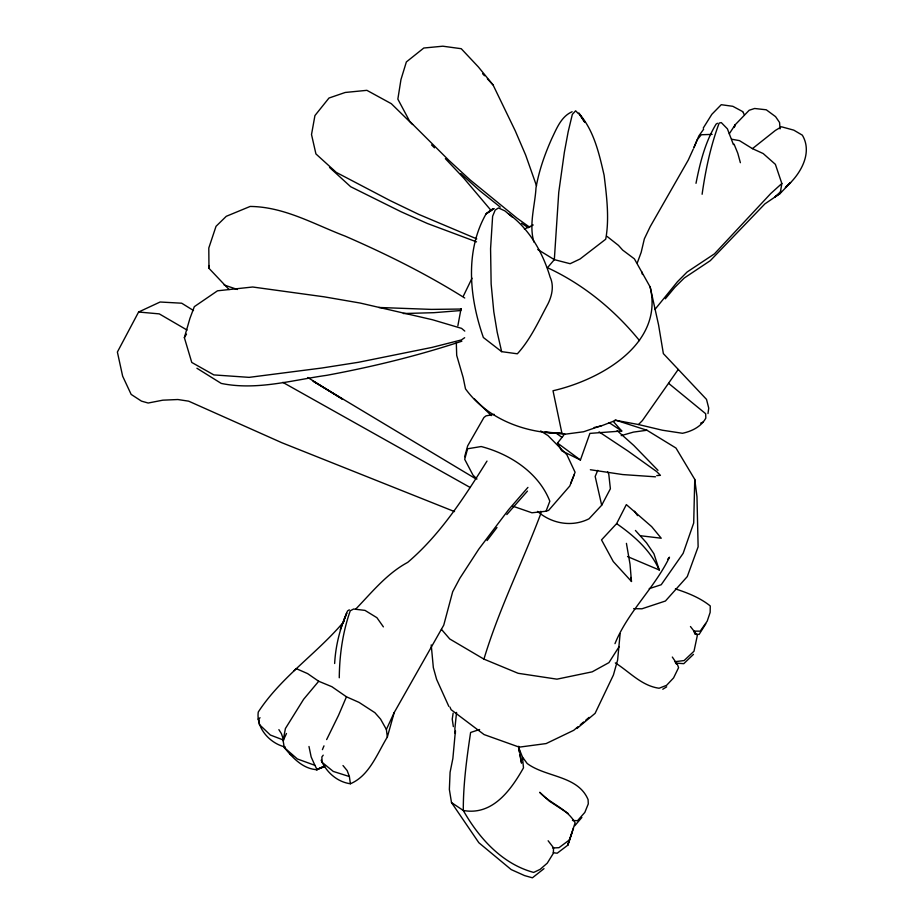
<?xml version="1.0" encoding="UTF-8"?>
<svg xmlns="http://www.w3.org/2000/svg" width="924" height="924" viewBox="0 0 924 924"><rect width="100%" height="100%" fill="white"/><g stroke="black" fill="none" stroke-linecap="round" stroke-linejoin="round"><path stroke-width="1.39" d="M537.768 249.503L554.331 259.644L570.12 263.71L580.018 259.02L605.705 239.224C609.54 218.572 606.652 196.2 604.111 175.237C599.179 153.823 594.063 130.758 579.256 113.802M615.084 419.958L646.95 430.249L675.987 448.048L694.756 479.383L693.705 522.984L683.136 553.372L661.203 584.742L649.226 588.646M455.44 730.722L455.359 733.448L454.851 728.909L456.548 712.427M285.285 747.008C270.143 743.589 256.052 728.308 258.258 712.058C281.162 676.818 317.255 653.407 344.04 621.425M576.876 728.528L595.102 713.351L613.421 674.994L617.613 660.071L620.12 633.772M540.84 511.272L540.609 514.148C522.326 562.751 498.879 609.263 483.933 659.124L518.133 673.296L556.953 679.163L592.192 671.84L608.939 662.624L619.172 646.581M334.65 663.501C335.608 645.345 340.205 627.581 347.528 610.972L349.295 609.828M229.083 289.57L208.974 268.318L209.228 265.546M702.113 194.271C705.509 170.12 710.637 145.946 719.161 123.065L721.274 122.58L727.407 128.84L733.413 144.606M707.98 413.571L708.743 408.142L706.514 399.399L663.363 353.615L658.581 324.959L650.149 286.971L634.407 258.893L622.661 250.081L618.468 245.403L607.056 236.405M453.13 713.201L452.24 719.149L453.349 726.634M455.359 731.462L452.876 758.431L450.08 772.291L449.364 789.489L451.501 802.575L478.84 842.723L511.191 869.576L524.601 875.606L532.409 877.8L544.005 868.641M731.6 139.212L739.443 140.621L752.448 148.637L763.189 153.557L775.386 164.345L781.843 183.495L780.179 193.463L764.864 203.904L710.325 260.637L684.199 278.043L674.878 287.283L665.315 298.798M457.865 325.768L461.041 308.743M324.844 765.892L317.151 769.715C302.737 768.918 292.943 757.946 284.315 747.608L283.114 740.713L285.412 728.528L303.615 699.295L318.711 681.265L331.889 686.705L346.454 696.8L359.043 702.39L374.901 712.681L380.572 719.103L386.371 729.463L387.341 737.029C377.223 753.603 369.323 775.802 350.381 783.76C337.075 781.923 326.438 772.198 321.125 760.198M696.003 183.31C700.034 162.774 705.116 142.227 716.088 124.139L717.463 123.262M464.645 456.768L467.648 445.899L483.922 417.509L486.036 415.869L494.178 414.345M387.341 737.029L394.19 712.589L443.751 625.144L452.668 591.776L459.84 578.285L478.759 549.179L508.627 509.667L527.927 487.398M464.668 337.699L461.388 339.94L431.97 347.412L358.443 362.289L321.864 368.018L249.11 377.362L213.86 374.913L191.765 362.451L184.361 337.63L189.905 318.48L194.329 306.653L217.51 290.806L252.691 287.006L324.151 296.823L360.117 303.037L432.536 319.762L461.584 328.378L464.784 331.092M553.21 852.76L557.218 853.199L567.752 845.206L575.109 822.799C567.221 808.639 550.427 803.868 539.685 792.295L549.226 801.039L568.41 813.617M573.504 828.1L567.752 845.206L571.656 833.656M734.21 127.477L735.1 124.867L749.179 110.256L754.631 108.489L766.273 109.794L775.571 116.643L779.567 122.488L780.052 128.898M734.234 127.408L735.1 124.867L729.29 133.795M563.79 435.169L557.507 443.07L561.677 450.75L580.422 460.002L589.916 433.391L621.76 431.011L613.224 421.356M637.317 262.82L641.187 252.31L644.351 238.842L650.196 226.646L688.253 160.095L693.208 149.214M512.843 506.179L531.924 512.785L546.026 511.238L549.838 501.212C538.646 472.626 510.013 454.088 481.196 446.535L467.59 448.775L464.691 459.286L472.949 475.052L476.957 479.025M340.251 629.752L346.708 613.247L344.028 619.992M570.686 483.414L575.086 472.256L566.839 454.7L547.944 435.551L540.667 430.954M574.243 474.717L569.785 486.001L548.613 510.383L546.026 511.238M322.418 749.641L323.989 745.864M597.77 470.339L595.171 476.438L601.686 505.232L589.05 518.78C572.014 527.419 551.651 523.735 537.525 511.388M346.454 696.8L338.519 715.361L326.646 739.581M386.371 729.463L394.19 712.589M463.409 295.969L472.037 278.216M283.114 740.713L286.486 733.517M614.98 643.647C627.974 611.619 654.446 588.126 669.496 557.195L667.59 559.355M626.426 543.37L630.018 564.171L631.473 581.473L613.259 561.538L601.524 539.893L616.62 523.631L626.345 504.608L651.686 526.657L661.226 538.218L641.094 535.816M601.686 505.232L610.383 488.784L608.777 474.151L607.576 471.817M193.509 310.533L181.705 303.211L160.106 302.009L138.6 312.023L117.383 352.032L122.649 376.183L131.162 394.409L141.453 401.12L148.163 403.026L162.832 400.173L177.847 399.526L188.646 401.166L281.901 442.746L454.527 511.596M184.361 337.63L186.509 334.118M486.994 461.088C464.229 497.343 440.563 534.395 407.703 562.381C386.902 573.538 372.014 592.203 355.902 608.916M703.222 128.101L711.861 114.299L721.251 104.701L732.824 106.306L742.781 111.654M601.385 425.641L583.656 431.751L565.038 434.211L561.942 433.344L553.014 390.748C599.549 380.099 664.102 344.629 650.149 286.971M705.821 623.769L699.087 634.453L694.802 633.91M678.216 369.473L642.376 420.593L638.472 424.532L615.869 420.339L600.727 426.114L594.097 427.546M703.649 129.198L698.856 135.92L693.762 148.002L697.285 139.651L701.316 134.754L712.127 134.384M654.943 309.448L677.477 281.716L687.086 272.026L714.448 253.857L770.72 193.566L781.843 183.495M638.472 424.532L662.346 430.214L682.49 433.287C691.845 431.254 701.039 426.819 705.821 418.122L705.67 413.721L668.63 383.356M323.227 755.174L321.864 756.975L322.141 762.369L333.275 771.436L349.387 776.541L350.381 783.76M487.075 540.54L496.973 527.512M574.786 825.721L581.877 817.451M506.814 514.576L527.454 491.083M294.155 670.662L296.107 668.572L307.588 673.596L318.711 681.265M693.462 654.365L683.783 663.675L675.548 663.062M785.365 187.468C799.734 175.479 813.27 153.43 802.332 135.17L793.82 130.157L781.473 126.784L775.421 130.4L752.448 148.637M781.08 191.291L774.751 197.089L780.179 193.463L790.574 182.582L786.359 186.452M578.135 726.611L573.746 730.295L546.165 743.566L519.242 747.146L484.095 734.58L451.097 709.69L449.976 707.091M580.318 724.763L583.61 722.002M585.793 720.166L589.085 717.394M569.819 839.627L559.008 847.689L552.529 847.989M258.027 719.184L260.071 717.775M493.843 208.651L486.093 213.871L491.233 209.656L493.843 208.651L486.093 213.871C464.599 251.594 469.577 298.106 483.368 337.503L501.64 351.651L517.359 353.8C530.642 339.258 538.761 320.928 548.036 303.742C552.055 295.53 554.169 285.689 550.092 277.061C542.781 252.506 529.475 229.094 508.5 213.744M662.774 689.235L666.678 686.844M524.382 229.06L533.229 224.971M324.936 765.753L316.308 769.704L324.139 766.897M700.658 423.146L702.887 422.153M572.129 111.746C561.214 116.436 556.618 128.575 551.767 138.635C544.721 154.389 538.969 170.767 536.001 187.815C535.019 205.544 528.713 224.809 533.933 242.076M479.625 729.498L470.605 732.478C466.736 758.246 463.213 784.407 463.294 810.475C478.932 838.068 502.102 863.905 533.679 872.429L540.147 869.345L547.262 863.166L553.361 853.302L553.534 847.77L548.128 840.771M461.873 341.199C417.729 355.809 372.407 366.851 326.692 375.329C291.672 380.226 256.733 390.679 221.252 383.425L196.916 368.249M621.182 435.631L633.471 432.097L646.95 430.249M460.903 310.533L433.98 312.682L403.338 313.536M656.779 475.583L660.417 475.34L656.698 471.598L627.916 451.004L599.075 431.878M461.284 309.043L431.335 309.39L378.805 307.473M633.656 608.65L641.914 608.801L665.43 601.016L687.271 576.599L698.128 546.835L696.973 496.638L694.756 479.383M572.464 820.466L577.512 820.697L584.823 812.415L588.288 803.88L588.091 799.618C577.939 775.398 545.992 777.488 527.188 763.513L522.418 756.952L518.664 747.574M655.497 476.819L622.753 474.566L590.367 469.738M138.6 312.023L159.286 313.883L187.075 330.064M565.038 434.211L544.813 432.086L561.942 433.344C525.444 433.46 487.398 419.092 465.488 388.842L463.167 377.57L456.699 355.382L456.306 342.677M224.151 284.996L237.422 289.489M675.386 588.9C687.745 592.896 700.057 597.759 710.267 605.959L710.152 612.404L707.207 621.159L700.196 631.161L693.728 631.127L694.848 633.645M476.518 241.857L427.396 223.493L401.028 211.735L350.67 186.717L329.533 167.44M317.151 769.715L314.888 765.326L297.355 758.962L284.315 747.608M476.761 238.877L418.549 214.299L390.159 200.612L336.278 172.395L315.927 153.927L311.515 134.534L314.934 115.569L328.979 98.036L345.218 92.469L366.886 90.333L391.326 103.696L412.589 124.509M635.423 530.457L646.488 542.804L653.926 553.753L659.239 569.981L627.535 556.56M282.802 382.351L470.201 487.502M483.933 659.124L449.757 638.981L441.395 629.313M464.726 298.002C426.669 274.07 386.301 254.031 345.114 236.105C314.01 224.278 284.315 206.768 250.15 206.445L226.288 216.297L216.031 226.311L208.801 248.002L208.974 268.318M307.784 377.5L342.7 399.284L313.074 381.138L475.837 478.84M289.605 753.73L292.85 755.855M521.529 223.273L528.366 227.754M609.02 422.58L621.76 431.011M451.501 802.575L463.294 810.475C492.492 815.846 510.914 790.101 523.492 767.844L522.418 756.952M615.315 662.901C629.579 671.875 641.579 685.839 659.101 688.241L666.574 685.331L673.584 677.904L678.574 667.648L677.511 664.702L672.326 657.056M529.764 227.292L517.013 218.168L469.969 179.787L448.821 160.279L409.69 121.298L397.851 99.134L400.958 79.58L406.364 61.943L423.793 48.025L442.839 46.2L461.238 48.706L478.32 66.886L493.035 84.892L515.292 130.919L525.652 155.059L536.509 185.805M556.156 433.16L561.827 437.271M616.62 523.631C633.956 535.701 650.554 550.288 659.239 569.981M557.507 443.07L580.422 460.002M500.311 207.115L479.891 190.841L460.845 173.643M512.577 217.325L504.897 210.891L498.498 207.946L495.183 210.071L492.619 216.285L490.575 248.695L491.141 283.98L493.797 311.758L497.181 332.155L501.64 351.651M617.14 430.63L633.841 445.507L657.992 470.351M431.531 144.906L434.488 147.84M474.243 398.741L491.325 415.627M445.356 158.651L463.744 178.124L491.175 210.58M482.628 73.724L484.523 75.756M487.364 78.794L493.035 84.892M639.5 340.621C614.656 310.014 583.356 284.338 547.493 267.706L554.331 259.644L558.754 192.308L564.368 152.252L568.168 131.762L572.349 114.357L575.64 110.811L578.228 113.502M342.989 765.546L347.158 770.581L349.387 776.541M690.459 626.53L697.343 635.435L694.005 651.224L684.095 660.568L675.017 661.688L676.437 664.067M383.391 626.876L376.923 617.706L365.003 610.394L353.592 609.031L350.265 610.776C342.712 632.108 339.466 655.185 339.27 677.777M634.511 511.226L637.572 515.615M579.071 113.814L584.88 122.407L578.886 112.936M278.886 729.637L281.393 733.633L283.645 740.112L270.362 735.042L259.355 724.531L258.939 719.357M743.035 112.139L744.247 114.645M448.833 706.398L436.625 679.429L433.344 667.648L431.219 644.906M314.888 765.326L311.157 756.929L308.986 746.488M734.06 144.132L737.791 153.257L740.378 162.693M641.764 271.818L642.457 274.497M518.687 749.376L519.253 752.124M519.831 754.873L521.552 763.132L518.745 746.245M630.688 577.442L631.473 581.473"/></g></svg>
